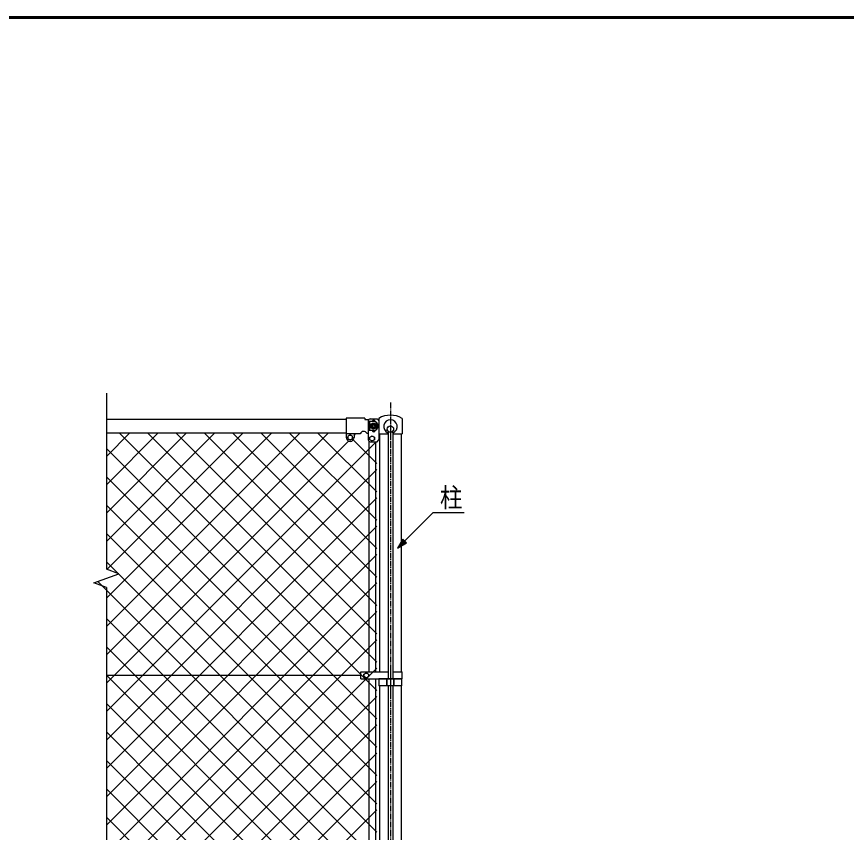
# Model space of a CAD drawing. Units: millimetres, scale not verified. Extents: x -4425 to 4425, y -3150 to 3150.
# Drawn here: x -1131 to 1198, y 637 to 2925 of the extents above; entities that cross this region are included whole.
import ezdxf
from ezdxf.enums import TextEntityAlignment as Align

# ---------------------------------------------------------------- set-up
doc = ezdxf.new("R2010")
doc.units = ezdxf.units.MM
doc.header["$LTSCALE"] = 20
doc.linetypes.add('USER2', pattern=[1.125, 0.75, -0.125, 0.125, -0.125])
for name, color, linetype, lineweight in [('0-1_1', 7, 'Continuous', 25), ('0-2_0', 7, 'Continuous', 25), ('0-3_CENTLN-L', 2, 'USER2', 25), ('0-4_13', 7, 'Continuous', 25), ('0-7_WAKU', 7, 'Continuous', 25), ('0-9_14', 7, 'Continuous', 25)]:
    doc.layers.add(name, color=color, linetype=linetype, lineweight=lineweight)
doc.styles.add('ＭＳ ゴシック', font='')
doc.styles.get('ＭＳ ゴシック').set_extended_font_data('MS Gothic')

msp = doc.modelspace()

# ---------------------------------------------------------------- linework, layer by layer
at = {"layer": '0-1_1', "color": 4}
for p, q in [((-878.96, 1869.36), (-878.96, 1375.47)), ((-843.72, 1362.64), (-878.96, 1375.47)), ((-878.96, 1324.17), (-878.96, -201.88))]:
    msp.add_line(p, q, dxfattribs=at)
at = {"layer": '0-1_1'}
for p, q in [((-878.96, 1795.92), (-205.81, 1795.92)), ((-878.96, 1757.92), (-205.81, 1757.92)), ((-112.26, 1755.42), (-112.26, 1087.73)), ((-87.47, 1760.77), (-92.6, 1765.89)), ((-88.43, 1758.37), (-88.43, 1067.73)), ((-76.54, 1760.77), (-71.42, 1765.89)), ((-75.58, 1758.37), (-75.58, 1067.73)), ((-51.76, 1755.42), (-51.76, 1087.73)), ((-165.2, 1077.73), (-876.13, 1077.73)), ((-112.26, 1048.12), (-112.26, 350.73)), ((-51.76, 1048.12), (-51.76, 350.73))]:
    msp.add_line(p, q, dxfattribs=at)
for points in [[(-194.81, 1752.43), (-201.31, 1748.68), (-201.31, 1741.17), (-194.81, 1737.42), (-188.31, 1741.17), (-188.31, 1748.68)], [(-133.31, 1749.43), (-126.81, 1745.68), (-126.81, 1738.17), (-133.31, 1734.42), (-139.81, 1738.17), (-139.81, 1745.68)]]:
    msp.add_lwpolyline(points, close=True, dxfattribs=at)
at = {"layer": '0-1_1', "color": 4}
for points in [[(-61.66, 1434.83), (38.35, 1534.82), (124.75, 1534.81)], [(-44.51, 1457.28), (-51.76, 1444.72), (-39.2, 1451.97)], [(-878.96, 1324.17), (-914.19, 1336.99), (-843.72, 1362.64)]]:
    msp.add_lwpolyline(points, dxfattribs=at)
msp.add_lwpolyline([(-47.16, 1459.93), (-61.66, 1434.83), (-36.55, 1449.32)], close=True, dxfattribs=at)
at = {"layer": '0-1_1'}
for centre, radius in [((-82.01, 1768.52), 9), ((-194.81, 1744.93), 6.5), ((-133.31, 1741.93), 6.5)]:
    msp.add_circle(centre, radius, dxfattribs=at)
for centre, radius, start, end in [((-82.02, 1743.41), 64.02, 59.2243, 120.75529), ((-81.98, 1775.38), 19, 292.92889, 245.6571), ((-88.98, 1759.91), 2, 245.55049, 10.65656), ((-74.98, 1759.9), 2, 169.34338, 276.63724)]:
    msp.add_arc(centre, radius, start, end, dxfattribs=at)
at = {"layer": '0-2_0'}
for p, q in [((-205.81, 1798.93), (-205.81, 1754.93)), ((-154.01, 1798.93), (-205.81, 1798.93)), ((-144.01, 1795.03), (-144.01, 1756.64)), ((-128.81, 1789.43), (-144.01, 1789.43)), ((-141.01, 1789.43), (-141.01, 1764.43)), ((-878.96, 1135.02), (-256.05, 1757.93)), ((-878.96, 1214.57), (-335.6, 1757.93)), ((-878.96, 1294.12), (-415.15, 1757.93)), ((-878.96, 1453.22), (-574.25, 1757.93)), ((-878.96, 1532.77), (-653.8, 1757.93)), ((-878.96, 1612.32), (-733.35, 1757.93)), ((-878.96, 1691.87), (-812.9, 1757.93)), ((-877.64, 1374.99), (-494.7, 1757.93)), ((-120.31, 1035.3), (-842.93, 1757.92)), ((-120.31, 1114.85), (-763.38, 1757.93)), ((-120.31, 1194.4), (-683.83, 1757.93)), ((-120.31, 1273.95), (-604.29, 1757.93)), ((-120.31, 1353.5), (-524.74, 1757.93)), ((-120.31, 1433.05), (-445.19, 1757.93)), ((-120.31, 1512.6), (-365.64, 1757.93)), ((-120.31, 1592.14), (-286.09, 1757.93)), ((-205.81, 1754.93), (-205.81, 1744.93)), ((-166.55, 1754.93), (-205.81, 1754.93)), ((-183.81, 1754.93), (-183.81, 1744.93)), ((-183.81, 1750.62), (-179.5, 1754.93)), ((-148.19, 1756.64), (-144.01, 1756.64)), ((-128.81, 1764.43), (-144.01, 1764.43)), ((-878.96, 1055.47), (-199.47, 1734.96)), ((-878.96, 975.92), (-121.95, 1732.93)), ((-120.31, 1671.69), (-186.42, 1737.81)), ((-120.31, 955.75), (-878.96, 1714.4)), ((-878.96, 896.37), (-120.31, 1655.02)), ((-120.31, 876.2), (-878.96, 1634.85)), ((-878.96, 816.82), (-120.31, 1575.47)), ((-120.31, 796.65), (-878.96, 1555.3)), ((-878.96, 737.27), (-120.31, 1495.92)), ((-120.31, 717.1), (-878.96, 1475.75)), ((-878.96, 657.72), (-120.31, 1416.37)), ((-120.31, 637.55), (-878.96, 1396.2)), ((-120.31, 558), (-903.27, 1340.97)), ((-878.96, 578.17), (-120.31, 1336.82)), ((-878.96, 498.63), (-120.31, 1257.27)), ((-120.31, 478.45), (-878.96, 1237.1)), ((-878.96, 419.08), (-120.31, 1177.73)), ((-120.31, 398.9), (-878.96, 1157.55)), ((-878.96, 339.53), (-120.31, 1098.18)), ((-120.31, 319.35), (-878.96, 1078)), ((-878.96, 259.98), (-120.31, 1018.63)), ((-120.31, 239.8), (-878.96, 998.45)), ((-878.96, 180.43), (-120.31, 939.08)), ((-120.31, 160.25), (-878.96, 918.9)), ((-878.96, 100.88), (-120.31, 859.53)), ((-120.31, 80.7), (-878.96, 839.35)), ((-878.96, 21.33), (-120.31, 779.98)), ((-120.31, 1.15), (-878.96, 759.8)), ((-878.96, -58.22), (-120.31, 700.43)), ((-120.31, -78.4), (-878.96, 680.25))]:
    msp.add_line(p, q, dxfattribs=at)
at = {"layer": '0-2_0', "color": 2}
for p, q in [((-139.01, 1796.93), (-119.01, 1796.93)), ((-119.01, 1796.93), (-114.01, 1791.93)), ((-144.01, 1791.93), (-144.01, 1737.93)), ((-114.01, 1791.93), (-114.01, 1737.93)), ((-139.01, 1732.93), (-119.01, 1732.93)), ((-119.01, 1732.93), (-114.01, 1737.93))]:
    msp.add_line(p, q, dxfattribs=at)
at = {"layer": '0-2_0'}
msp.add_lwpolyline([(-154.01, 1798.93), (-154.01, 1795.03), (-144.01, 1795.03)], dxfattribs=at)
msp.add_lwpolyline([(-128.81, 1784.43), (-122.31, 1780.68), (-122.31, 1773.18), (-128.81, 1769.43), (-135.3, 1773.18), (-135.3, 1780.68)], close=True, dxfattribs=at)
for radius in [8.5, 6.5, 4.25, 4.25, 4.25, 4.25, 3.59]:
    msp.add_circle((-128.81, 1776.93), radius, dxfattribs=at)
at = {"layer": '0-2_0', "color": 2}
for centre, start, end in [((-139.01, 1791.93), 90, 180), ((-139.01, 1737.93), 180, 270)]:
    msp.add_arc(centre, 5, start, end, dxfattribs=at)
at = {"layer": '0-2_0'}
for centre, radius, start, end in [((-128.81, 1788.93), 4.25, 356.73321, 173.24367), ((-128.81, 1776.93), 12.5, 270, 90), ((-157.01, 1751.93), 10, 28.15683, 162.5424), ((-128.81, 1764.93), 4.25, 186.75633, 3.26679), ((-194.81, 1744.93), 11, 180, 0)]:
    msp.add_arc(centre, radius, start, end, dxfattribs=at)
at = {"layer": '0-3_CENTLN-L'}
for p, q in [((-82.01, 1843.42), (-82.01, 1710.42)), ((-82.01, 1803.37), (-82.01, 1022.73)), ((-82.01, 1093.12), (-82.01, 285.73))]:
    msp.add_line(p, q, dxfattribs=at)
at = {"layer": '0-4_13'}
for p, q in [((-114.76, 1798.42), (-114.76, 1792.68)), ((-49.26, 1798.42), (-49.26, 1755.42)), ((-114.01, 1755.42), (-88.43, 1755.42)), ((-75.58, 1755.42), (-49.26, 1755.42)), ((-142.8, 1734.67), (-142.8, 1087.73)), ((-123.8, 1732.93), (-123.8, 1087.73)), ((-142.83, 1067.73), (-142.83, 350.73)), ((-123.83, 1067.73), (-123.83, 350.73)), ((-49.73, 1048.12), (-114.18, 1048.12)), ((-91.77, 1067.73), (-91.77, 1048.12)), ((-91.77, 1050.57), (-91.77, 1065.28)), ((-88.44, 1048.12), (-88.44, 330.73)), ((-81.96, 1067.73), (-81.96, 1048.11)), ((-75.58, 1048.12), (-75.58, 330.73)), ((-72.15, 1067.73), (-72.15, 1048.11)), ((-72.15, 1050.57), (-72.15, 1065.28)), ((-49.73, 1048.12), (-49.73, 1067.73))]:
    msp.add_line(p, q, dxfattribs=at)
msp.add_lwpolyline([(-49.73, 1067.73), (-114.18, 1067.73), (-114.18, 1048.12)], dxfattribs=at)
at = {"layer": '0-7_WAKU'}
msp.add_line((-4047.88, 2923.24), (4198.12, 2923.24), dxfattribs=at)
msp.add_lwpolyline([(-4049.88, 2925.24), (4200.12, 2925.24), (4200.12, -2924.76), (-4049.88, -2924.76)], close=True, dxfattribs=at)
msp.add_lwpolyline([(-4045.88, -2920.76), (-4045.88, 2921.24), (4196.12, 2921.24)], dxfattribs=at)
at = {"layer": '0-9_14'}
for p, q in [((-165.2, 1067.73), (-165.2, 1087.73)), ((-165.2, 1087.73), (-88.43, 1087.73)), ((-75.58, 1087.73), (-49.21, 1087.73)), ((-49.21, 1067.73), (-49.21, 1087.73)), ((-165.2, 1067.73), (-49.21, 1067.73))]:
    msp.add_line(p, q, dxfattribs=at)
msp.add_lwpolyline([(-149.7, 1085.24), (-143.21, 1081.49), (-143.21, 1073.98), (-149.7, 1070.23), (-156.2, 1073.98), (-156.2, 1081.49)], close=True, dxfattribs=at)
msp.add_circle((-149.7, 1077.73), 6.5, dxfattribs=at)

# ---------------------------------------------------------------- texts
at = {"layer": '0-1_1', "color": 4, "style": 'ＭＳ ゴシック', "width": 0.85}
msp.add_text('柱', height=54.12, dxfattribs=at).set_placement((56.98, 1532.92), align=Align.BOTTOM_LEFT)

doc.saveas('drawing.dxf')
